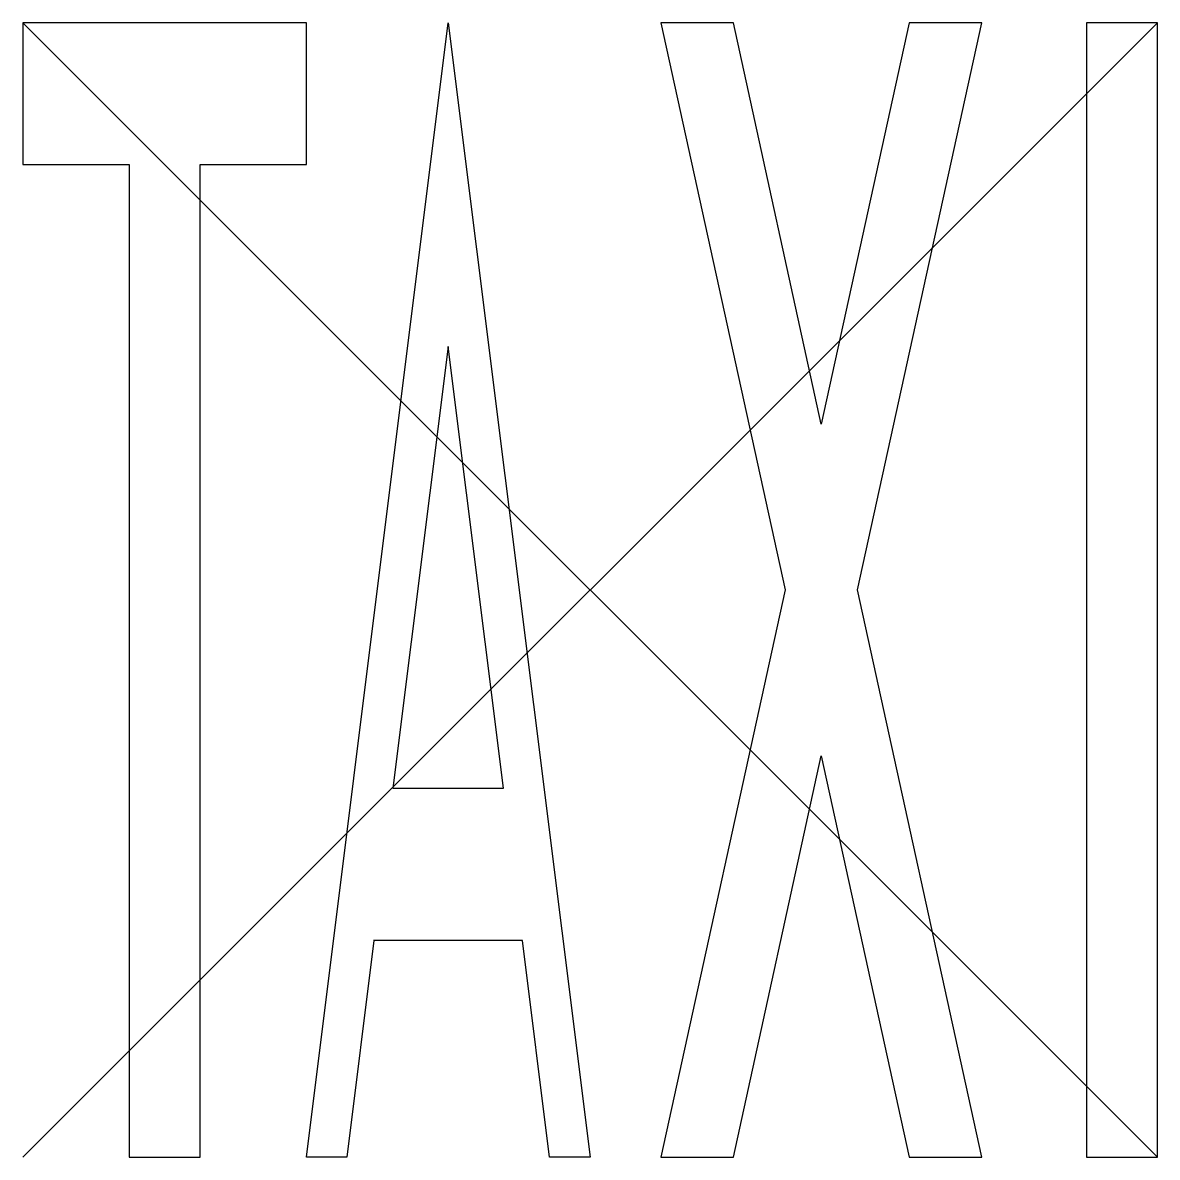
# Model space of a CAD drawing. Header units: metres. Extents: x -0.84 to 0.76, y 0 to 1.6.
import ezdxf

# ---------------------------------------------------------------- set-up
doc = ezdxf.new("R2010")
doc.units = ezdxf.units.M
doc.header["$LTSCALE"] = 0.2

msp = doc.modelspace()

# ---------------------------------------------------------------- linework, layer by layer
for p, q in [((0.7625, 1.6), (-0.8375, 0)), ((-0.8375, 1.6), (0.7625, 0))]:
    msp.add_line(p, q)
at = {"flags": 128}
for points in [[(-0.8375, 1.6), (-0.8375, 1.4), (-0.6875, 1.4), (-0.6875, 0), (-0.5875, 0), (-0.5875, 1.4), (-0.4375, 1.4), (-0.4375, 1.6)], [(-0.3422, 0.3057), (-0.3805, 0), (-0.4375, 0), (-0.2375, 1.6), (-0.0375, 0), (-0.0946, 0), (-0.1328, 0.3057), (-0.343, 0.3057)], [(0.3398, 0.8), (0.5148, 1.6), (0.4125, 1.6), (0.2886, 1.034), (0.1648, 1.6), (0.0625, 1.6), (0.2375, 0.8), (0.0625, 0), (0.1648, 0), (0.2886, 0.566), (0.4125, 0), (0.5148, 0)], [(0.6625, 0), (0.7625, 0), (0.7625, 1.6), (0.6625, 1.6)], [(-0.3154, 0.5204), (-0.1597, 0.5204), (-0.2375, 1.1433)]]:
    msp.add_lwpolyline(points, close=True, dxfattribs=at)

doc.saveas('drawing.dxf')
